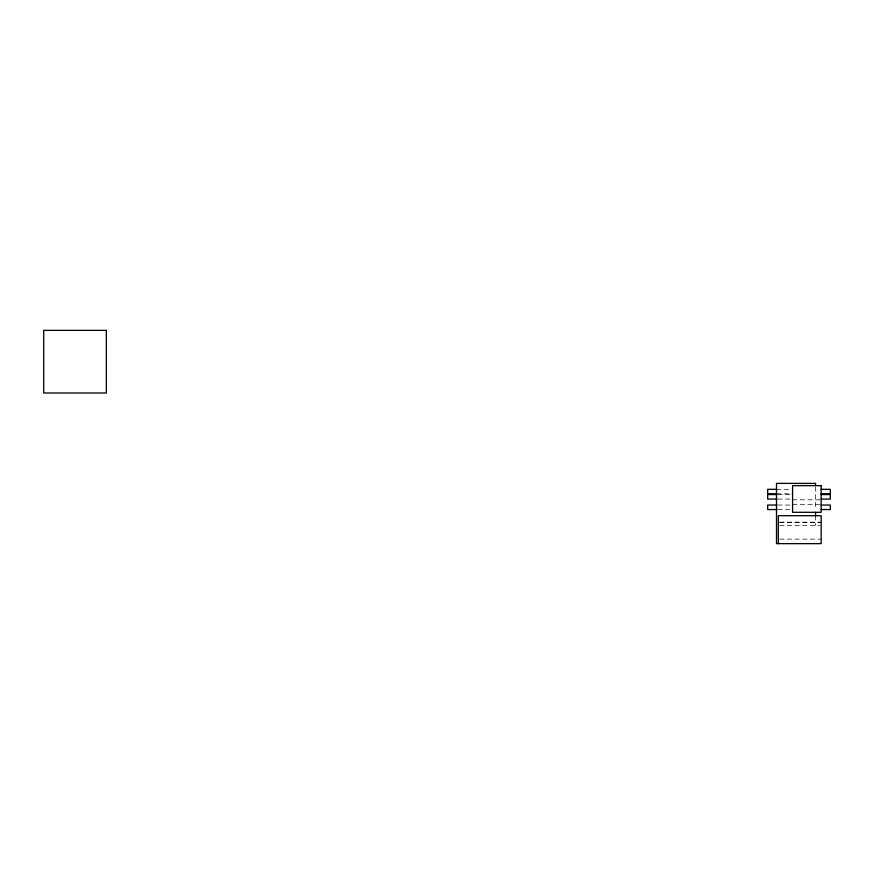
<?xml version="1.0" encoding="UTF-8"?>
<svg xmlns="http://www.w3.org/2000/svg" width="874" height="874" viewBox="0 0 874 874"><rect width="100%" height="100%" fill="white"/><g stroke="black" fill="none" stroke-linecap="round" stroke-linejoin="round"><path stroke-width="0.66" stroke-dasharray="4.37 3.28" d="M776.505 489.32L791.276 489.32M776.505 493.832L792.587 493.832M777.838 494.564L791.276 494.564M777.838 499.076L792.587 499.076M792.587 499.797L819.801 499.797M792.587 504.309L819.801 504.309M777.838 505.041L791.276 505.041M777.838 509.553L792.587 509.553M779.641 522.16L821.167 522.16M779.652 522.586L821.167 522.586M779.641 525.514L819.823 525.514M779.652 539.116L821.167 539.116M815.551 486.927L815.551 509.64M815.551 515.693L815.551 525.514"/><path stroke-width="1.31" d="M776.855 489.32L767.678 489.32L767.678 493.832L776.855 493.832M821.167 489.32L830.3 489.32L830.3 493.832L821.167 493.832M776.855 494.564L767.678 494.564L767.678 499.076L776.855 499.076M821.167 494.564L830.3 494.564L830.3 499.076L821.167 499.076M776.855 505.041L767.678 505.041L767.678 509.553L776.855 509.553M821.167 505.041L830.3 505.041L830.3 509.553L821.167 509.553M815.551 485.638L815.551 483.377L776.505 483.377L776.505 543.639L821.167 543.639L821.167 515.693L778.308 515.693L778.308 543.639M815.551 512.306L815.551 516.272M106.322 330.361L43.7 330.361L43.7 392.983L106.322 392.983L106.322 330.361M821.167 485.638L792.587 485.638L792.587 512.306L821.167 512.306L821.167 485.638"/></g></svg>
